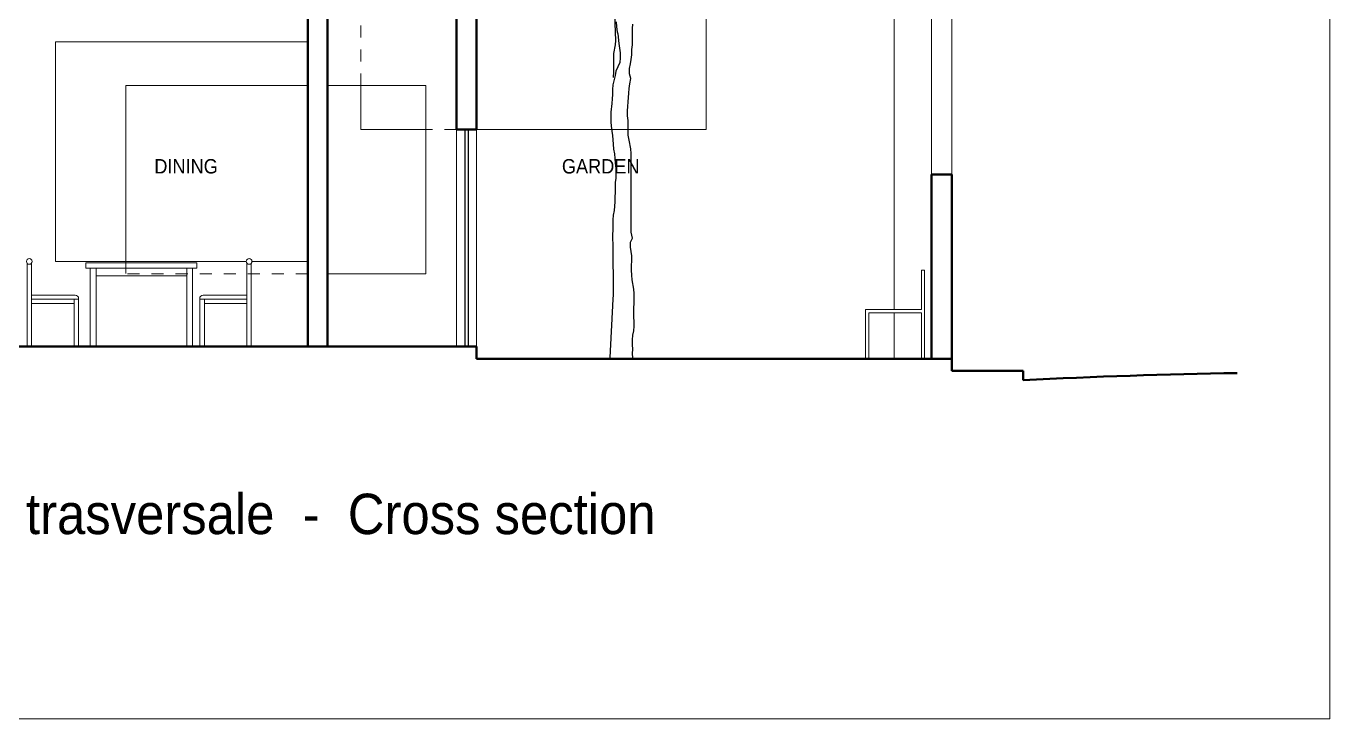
# Model space of a CAD drawing. Header units: millimetres. Extents: x 2810.5 to 2848.4, y 1624.4 to 1676.1.
# Drawn here: x 2837.55 to 2848.39, y 1631.87 to 1637.63 of the extents above; entities that cross this region are included whole.
import ezdxf

# ---------------------------------------------------------------- set-up
doc = ezdxf.new("R2010")
doc.units = ezdxf.units.MM
doc.linetypes.add('TRATTEGGIATA2', pattern=[9.525, 6.35, -3.175])
for name, color, linetype, lineweight in [('ARREDI_attrezzature_furniture', 175, 'Continuous', 9), ('MURATURA_section_wall', 7, 'Continuous', 40), ('PROIEZIONI_finissime_fine lines', 251, 'Continuous', 9), ('PROIEZIONI_projections', 145, 'Continuous', 13), ('QUOTE_shares', 252, 'Continuous', 18)]:
    doc.layers.add(name, color=color, linetype=linetype, lineweight=lineweight)
doc.layers.add('SCRITTE_txt', color=7, linetype='Continuous')
doc.layers.add('VERDE_ALBERI', color=104, linetype='Continuous')
doc.layers.add('VETRATE_sezioni_windows_sections', color=7, linetype='Continuous', true_color=0x4d79ff)
doc.styles.get("Standard").update_dxf_attribs({"font": 'arial.ttf'})

msp = doc.modelspace()

# ---------------------------------------------------------------- linework, layer by layer
at = {"layer": 'ARREDI_attrezzature_furniture'}
for p, q in [((2837.554, 1635.661), (2837.554, 1634.967)), ((2837.591, 1635.661), (2837.591, 1634.967)), ((2838.079, 1635.62), (2838.079, 1634.967)), ((2838.128, 1635.62), (2838.128, 1634.967)), ((2838.883, 1635.62), (2838.883, 1634.967)), ((2838.931, 1635.62), (2838.931, 1634.967)), ((2839.382, 1635.661), (2839.382, 1634.967)), ((2839.419, 1635.661), (2839.419, 1634.967)), ((2838.128, 1635.555), (2838.883, 1635.555)), ((2845.018, 1635.601), (2844.991, 1635.601)), ((2844.991, 1635.601), (2844.991, 1635.275)), ((2845.018, 1635.601), (2845.018, 1634.865)), ((2837.591, 1635.394), (2837.955, 1635.394)), ((2837.591, 1635.36), (2837.983, 1635.36)), ((2837.945, 1635.326), (2837.591, 1635.326)), ((2837.945, 1635.36), (2837.945, 1634.967)), ((2837.983, 1635.366), (2837.983, 1634.967)), ((2838.99, 1635.366), (2838.99, 1634.967)), ((2839.382, 1635.36), (2838.99, 1635.36)), ((2839.382, 1635.394), (2839.018, 1635.394)), ((2839.029, 1635.36), (2839.029, 1634.967)), ((2839.029, 1635.326), (2839.382, 1635.326)), ((2844.991, 1635.275), (2844.526, 1635.275)), ((2844.526, 1635.275), (2844.526, 1634.865)), ((2844.991, 1635.248), (2844.554, 1635.248)), ((2844.554, 1635.248), (2844.554, 1634.865)), ((2844.991, 1635.248), (2844.991, 1634.865))]:
    msp.add_line(p, q, dxfattribs=at)
msp.add_lwpolyline([(2838.043, 1635.663), (2838.967, 1635.663), (2838.967, 1635.62), (2838.043, 1635.62)], close=True, dxfattribs=at)
for centre in [(2837.573, 1635.675), (2839.401, 1635.675)]:
    msp.add_circle(centre, 0.0235, dxfattribs=at)
for centre, start, end in [((2837.955, 1635.366), 360, 90), ((2839.018, 1635.366), 90, 180)]:
    msp.add_arc(centre, 0.028, start, end, dxfattribs=at)
at = {"layer": 'MURATURA_section_wall'}
for p, q in [((2840.054, 1638.114), (2840.054, 1634.967)), ((2839.89, 1634.967), (2839.89, 1637.95)), ((2845.076, 1636.398), (2845.076, 1634.865)), ((2845.076, 1636.398), (2845.243, 1636.398)), ((2845.243, 1636.398), (2845.243, 1634.865)), ((2834.155, 1634.967), (2841.292, 1634.967)), ((2841.292, 1634.967), (2841.292, 1634.865)), ((2841.292, 1634.865), (2845.243, 1634.865)), ((2845.243, 1634.865), (2845.243, 1634.766)), ((2845.243, 1634.766), (2845.837, 1634.766)), ((2845.837, 1634.766), (2845.837, 1634.688))]:
    msp.add_line(p, q, dxfattribs=at)
for points in [[(2840.653, 1639.914), (2841.292, 1639.914), (2841.292, 1636.773)], [(2840.653, 1639.746), (2841.125, 1639.746), (2841.125, 1636.773)], [(2841.292, 1636.773), (2841.125, 1636.773)]]:
    msp.add_lwpolyline(points, dxfattribs=at)
msp.add_arc((2848.522, 1580.362), 54.392, 90.9525, 92.8292, dxfattribs=at)
at = {"layer": 'PROIEZIONI_finissime_fine lines'}
for p, q in [((2844.766, 1642.571), (2844.766, 1635.275)), ((2844.766, 1635.248), (2844.766, 1634.865))]:
    msp.add_line(p, q, dxfattribs=at)
msp.add_lwpolyline([(2810.486, 1674.749), (2848.388, 1674.749), (2848.388, 1631.87), (2810.486, 1631.87)], close=True, dxfattribs=at)
at = {"layer": 'PROIEZIONI_projections'}
for p, q in [((2845.076, 1638.973), (2845.076, 1636.398)), ((2845.243, 1638.973), (2845.243, 1636.398)), ((2837.79, 1637.501), (2837.79, 1635.675)), ((2837.79, 1637.501), (2839.89, 1637.501)), ((2838.375, 1637.137), (2838.375, 1635.675)), ((2838.375, 1637.137), (2839.89, 1637.137)), ((2840.054, 1637.137), (2840.871, 1637.137)), ((2840.871, 1637.137), (2840.871, 1635.572)), ((2839.377, 1635.675), (2837.79, 1635.675)), ((2839.89, 1635.675), (2839.424, 1635.675)), ((2840.871, 1635.572), (2840.054, 1635.572))]:
    msp.add_line(p, q, dxfattribs=at)
at = {"layer": 'PROIEZIONI_projections', "linetype": 'TRATTEGGIATA2', "ltscale": 0.01}
for p in [(2838.375, 1635.675), (2839.89, 1635.572)]:
    msp.add_line(p, (2838.375, 1635.572), dxfattribs=at)
at = {"layer": 'PROIEZIONI_projections'}
for points in [[(2841.292, 1638.586), (2843.201, 1638.586), (2843.201, 1636.773), (2841.292, 1636.773)], [(2840.871, 1636.773), (2840.331, 1636.773), (2840.331, 1637.137)], [(2841.125, 1636.773), (2841.125, 1634.967)], [(2841.292, 1636.773), (2841.292, 1634.865)]]:
    msp.add_lwpolyline(points, dxfattribs=at)
at = {"layer": 'PROIEZIONI_projections', "linetype": 'TRATTEGGIATA2', "ltscale": 0.01}
for points in [[(2840.331, 1637.137), (2840.331, 1637.64)], [(2841.125, 1636.773), (2840.871, 1636.773)]]:
    msp.add_lwpolyline(points, dxfattribs=at)
at = {"layer": 'VERDE_ALBERI'}
for p, q in [((2842.44, 1637.725), (2842.448, 1637.511)), ((2842.454, 1637.667), (2842.457, 1637.625)), ((2842.457, 1637.625), (2842.46, 1637.585)), ((2842.46, 1637.585), (2842.467, 1637.567)), ((2842.588, 1637.612), (2842.591, 1637.648)), ((2842.588, 1637.476), (2842.588, 1637.612)), ((2842.444, 1637.475), (2842.431, 1637.404)), ((2842.448, 1637.511), (2842.444, 1637.475)), ((2842.467, 1637.567), (2842.474, 1637.488)), ((2842.474, 1637.488), (2842.487, 1637.41)), ((2842.584, 1637.436), (2842.588, 1637.476)), ((2842.431, 1637.404), (2842.432, 1637.247)), ((2842.487, 1637.368), (2842.484, 1637.329)), ((2842.487, 1637.41), (2842.487, 1637.368)), ((2842.572, 1637.319), (2842.578, 1637.355)), ((2842.578, 1637.355), (2842.584, 1637.394)), ((2842.584, 1637.394), (2842.584, 1637.436)), ((2842.432, 1637.247), (2842.428, 1637.212)), ((2842.451, 1637.257), (2842.445, 1637.221)), ((2842.484, 1637.329), (2842.451, 1637.257)), ((2842.565, 1637.28), (2842.572, 1637.319)), ((2842.565, 1637.234), (2842.565, 1637.28)), ((2842.425, 1637.143), (2842.422, 1637.104)), ((2842.445, 1637.221), (2842.425, 1637.143)), ((2842.428, 1637.212), (2842.428, 1637.205)), ((2842.562, 1637.114), (2842.568, 1637.153)), ((2842.575, 1637.195), (2842.565, 1637.234)), ((2842.568, 1637.153), (2842.575, 1637.195)), ((2842.422, 1637.062), (2842.419, 1637.026)), ((2842.422, 1637.104), (2842.422, 1637.062)), ((2842.552, 1637.003), (2842.559, 1637.075)), ((2842.559, 1637.075), (2842.562, 1637.114)), ((2842.416, 1636.987), (2842.409, 1636.915)), ((2842.419, 1637.026), (2842.416, 1636.987)), ((2842.546, 1636.928), (2842.549, 1636.964)), ((2842.546, 1636.886), (2842.546, 1636.928)), ((2842.549, 1636.964), (2842.552, 1637.003)), ((2842.409, 1636.915), (2842.409, 1636.837)), ((2842.409, 1636.837), (2842.412, 1636.801)), ((2842.552, 1636.847), (2842.546, 1636.886)), ((2842.553, 1636.726), (2842.552, 1636.847)), ((2842.412, 1636.801), (2842.416, 1636.759)), ((2842.416, 1636.759), (2842.422, 1636.723)), ((2842.422, 1636.723), (2842.429, 1636.651)), ((2842.562, 1636.684), (2842.553, 1636.726)), ((2842.429, 1636.651), (2842.432, 1636.609)), ((2842.432, 1636.609), (2842.439, 1636.57)), ((2842.575, 1636.612), (2842.562, 1636.684)), ((2842.579, 1636.573), (2842.575, 1636.612)), ((2842.439, 1636.57), (2842.445, 1636.492)), ((2842.445, 1636.492), (2842.449, 1636.449)), ((2842.579, 1635.919), (2842.579, 1636.573)), ((2842.449, 1636.449), (2842.449, 1636.368)), ((2842.449, 1636.368), (2842.445, 1636.332)), ((2842.445, 1636.332), (2842.445, 1636.248)), ((2842.442, 1636.169), (2842.436, 1636.098)), ((2842.445, 1636.248), (2842.442, 1636.212)), ((2842.442, 1636.212), (2842.442, 1636.169)), ((2842.429, 1636.059), (2842.426, 1636.02)), ((2842.436, 1636.098), (2842.429, 1636.059)), ((2842.426, 1636.02), (2842.426, 1635.935)), ((2842.426, 1635.935), (2842.423, 1635.899)), ((2842.423, 1635.899), (2842.423, 1635.86)), ((2842.423, 1635.86), (2842.426, 1635.821)), ((2842.573, 1635.834), (2842.589, 1635.867)), ((2842.589, 1635.867), (2842.579, 1635.919)), ((2842.426, 1635.821), (2842.427, 1635.397)), ((2842.573, 1635.792), (2842.573, 1635.834)), ((2842.579, 1635.756), (2842.573, 1635.792)), ((2842.583, 1635.72), (2842.579, 1635.756)), ((2842.58, 1635.642), (2842.583, 1635.681)), ((2842.58, 1635.603), (2842.58, 1635.642)), ((2842.583, 1635.681), (2842.583, 1635.72)), ((2842.583, 1635.56), (2842.58, 1635.603)), ((2842.586, 1635.521), (2842.583, 1635.56)), ((2842.599, 1635.443), (2842.586, 1635.521)), ((2842.603, 1635.407), (2842.599, 1635.443)), ((2842.603, 1635.326), (2842.603, 1635.407)), ((2842.424, 1635.362), (2842.401, 1634.875)), ((2842.427, 1635.397), (2842.424, 1635.362)), ((2842.599, 1635.29), (2842.603, 1635.326)), ((2842.6, 1635.212), (2842.599, 1635.29)), ((2842.603, 1635.176), (2842.6, 1635.212)), ((2842.593, 1635.062), (2842.6, 1635.098)), ((2842.6, 1635.098), (2842.603, 1635.137)), ((2842.603, 1635.137), (2842.603, 1635.176)), ((2842.59, 1635.023), (2842.593, 1635.062)), ((2842.59, 1634.981), (2842.59, 1635.023)), ((2842.593, 1634.945), (2842.59, 1634.981)), ((2842.59, 1634.909), (2842.593, 1634.945)), ((2842.593, 1634.873), (2842.59, 1634.909))]:
    msp.add_line(p, q, dxfattribs=at)
at = {"layer": 'VETRATE_sezioni_windows_sections'}
for p, q in [((2841.195, 1636.773), (2841.195, 1634.967)), ((2841.221, 1636.773), (2841.221, 1634.967))]:
    msp.add_line(p, q, dxfattribs=at)

# ---------------------------------------------------------------- texts
at = {"layer": 'QUOTE_shares', "char_height": 0.12, "attachment_point": 1}
for s, insert in [('\\pi0.2038;{\\W0.9;DINING}', (2838.409, 1636.526)), ('\\pi0.14476;{\\W0.9;GARDEN}', (2841.857, 1636.526))]:
    msp.add_mtext_dynamic_manual_height_columns(s, width=0.9146, gutter_width=12.5, heights=[0], dxfattribs=dict(at, insert=insert))
at = {"layer": 'SCRITTE_txt', "insert": (2835.902, 1633.743), "char_height": 0.336, "attachment_point": 1}
msp.add_mtext_dynamic_manual_height_columns('{\\W0.9;Sezione trasversale  -  Cross section}', width=9.56343, gutter_width=12.5, heights=[0], dxfattribs=at)

doc.saveas('drawing.dxf')
